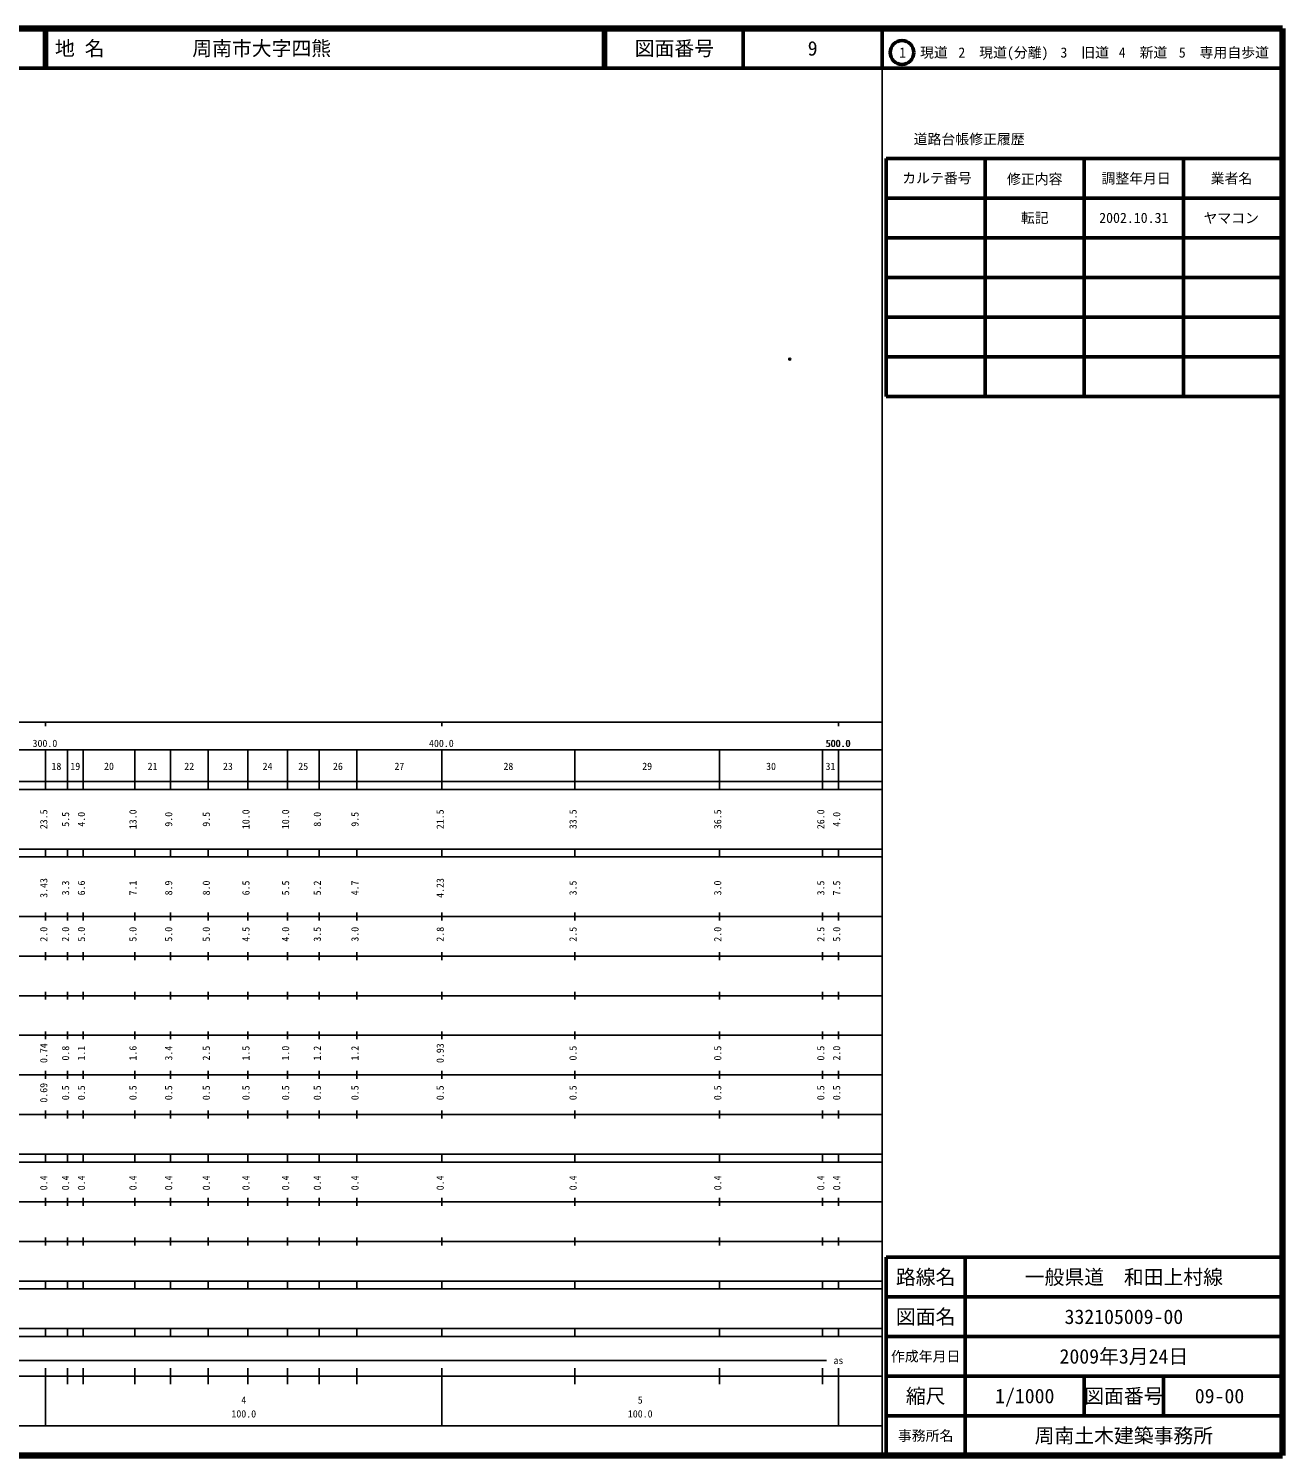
# Model space of a CAD drawing. Units: millimetres on the paper. Extents: x 40 to 680, y 20 to 380.
# Drawn here: x 363.7 to 680, y 20 to 380 of the extents above; entities that cross this region are included whole.
import ezdxf
from ezdxf.enums import TextEntityAlignment as Align

# ---------------------------------------------------------------- set-up
doc = ezdxf.new("R2010")
doc.units = ezdxf.units.MM
doc.header["$PDMODE"] = 32
doc.header["$PDSIZE"] = 0.5
doc.layers.add('M-OTRS', color=6, linetype='Continuous')
doc.layers.add('M-TTL-TXT', color=7, linetype='Continuous')
for name, color, linetype, lineweight in [('M-TTL', 2, 'Continuous', 140), ('M-TTL-BAND', 7, 'Continuous', 25), ('M-TTL-FRAM', 2, 'Continuous', 50), ('M-TTL-LINE', 7, 'Continuous', 50)]:
    doc.layers.add(name, color=color, linetype=linetype, lineweight=lineweight)
doc.styles.add('ＭＳ ゴシック', font='')
doc.styles.get('ＭＳ ゴシック').set_extended_font_data('MS Gothic')

msp = doc.modelspace()

# ---------------------------------------------------------------- linework, layer by layer
at = {"layer": 'M-OTRS'}
msp.add_point((555.702, 296.611), dxfattribs=at)
at = {"layer": 'M-TTL'}
for p, q in [((680, 380), (40, 380)), ((680, 20), (680, 380)), ((40, 20), (680, 20))]:
    msp.add_line(p, q, dxfattribs=at)
at = {"layer": 'M-TTL-BAND'}
for p, q in [((579, 20), (579, 370)), ((40, 205), (579, 205)), ((368, 205), (368, 204)), ((468, 205), (468, 204)), ((568, 205), (568, 204)), ((68, 198), (579, 198)), ((368, 188), (368, 198)), ((373.5, 188), (373.5, 198)), ((377.5, 188), (377.5, 198)), ((390.5, 188), (390.5, 198)), ((399.5, 188), (399.5, 198)), ((409, 188), (409, 198)), ((419, 188), (419, 198)), ((429, 188), (429, 198)), ((437, 188), (437, 198)), ((446.5, 188), (446.5, 198)), ((468, 188), (468, 198)), ((501.5, 188), (501.5, 198)), ((538, 188), (538, 198)), ((564, 188), (564, 198)), ((568, 188), (568, 198)), ((40, 190), (579, 190)), ((40, 188), (579, 188)), ((40, 173), (579, 173)), ((368, 171), (368, 173)), ((373.5, 171), (373.5, 173)), ((377.5, 171), (377.5, 173)), ((390.5, 171), (390.5, 173)), ((399.5, 171), (399.5, 173)), ((409, 171), (409, 173)), ((419, 171), (419, 173)), ((429, 171), (429, 173)), ((437, 171), (437, 173)), ((446.5, 171), (446.5, 173)), ((468, 171), (468, 173)), ((501.5, 171), (501.5, 173)), ((538, 171), (538, 173)), ((564, 171), (564, 173)), ((568, 171), (568, 173)), ((40, 171), (579, 171)), ((40, 156), (579, 156)), ((368, 155), (368, 157)), ((373.5, 155), (373.5, 157)), ((377.5, 155), (377.5, 157)), ((390.5, 155), (390.5, 157)), ((399.5, 155), (399.5, 157)), ((409, 155), (409, 157)), ((419, 155), (419, 157)), ((429, 155), (429, 157)), ((437, 155), (437, 157)), ((446.5, 155), (446.5, 157)), ((468, 155), (468, 157)), ((501.5, 155), (501.5, 157)), ((538, 155), (538, 157)), ((564, 155), (564, 157)), ((568, 155), (568, 157)), ((46, 146), (579, 146)), ((368, 145), (368, 147)), ((373.5, 145), (373.5, 147)), ((377.5, 145), (377.5, 147)), ((390.5, 145), (390.5, 147)), ((399.5, 145), (399.5, 147)), ((409, 145), (409, 147)), ((419, 145), (419, 147)), ((429, 145), (429, 147)), ((437, 145), (437, 147)), ((446.5, 145), (446.5, 147)), ((468, 145), (468, 147)), ((501.5, 145), (501.5, 147)), ((538, 145), (538, 147)), ((564, 145), (564, 147)), ((568, 145), (568, 147)), ((368, 135), (368, 137)), ((373.5, 135), (373.5, 137)), ((377.5, 135), (377.5, 137)), ((390.5, 135), (390.5, 137)), ((399.5, 135), (399.5, 137)), ((409, 135), (409, 137)), ((419, 135), (419, 137)), ((429, 135), (429, 137)), ((437, 135), (437, 137)), ((446.5, 135), (446.5, 137)), ((468, 135), (468, 137)), ((501.5, 135), (501.5, 137)), ((538, 135), (538, 137)), ((564, 135), (564, 137)), ((568, 135), (568, 137)), ((52, 136), (579, 136)), ((46, 126), (579, 126)), ((368, 125), (368, 127)), ((373.5, 125), (373.5, 127)), ((377.5, 125), (377.5, 127)), ((390.5, 125), (390.5, 127)), ((399.5, 125), (399.5, 127)), ((409, 125), (409, 127)), ((419, 125), (419, 127)), ((429, 125), (429, 127)), ((437, 125), (437, 127)), ((446.5, 125), (446.5, 127)), ((468, 125), (468, 127)), ((501.5, 125), (501.5, 127)), ((538, 125), (538, 127)), ((564, 125), (564, 127)), ((568, 125), (568, 127)), ((52, 116), (579, 116)), ((368, 115), (368, 117)), ((373.5, 115), (373.5, 117)), ((377.5, 115), (377.5, 117)), ((390.5, 115), (390.5, 117)), ((399.5, 115), (399.5, 117)), ((409, 115), (409, 117)), ((419, 115), (419, 117)), ((429, 115), (429, 117)), ((437, 115), (437, 117)), ((446.5, 115), (446.5, 117)), ((468, 115), (468, 117)), ((501.5, 115), (501.5, 117)), ((538, 115), (538, 117)), ((564, 115), (564, 117)), ((568, 115), (568, 117)), ((46, 106), (579, 106)), ((368, 105), (368, 107)), ((373.5, 105), (373.5, 107)), ((377.5, 105), (377.5, 107)), ((390.5, 105), (390.5, 107)), ((399.5, 105), (399.5, 107)), ((409, 105), (409, 107)), ((419, 105), (419, 107)), ((429, 105), (429, 107)), ((437, 105), (437, 107)), ((446.5, 105), (446.5, 107)), ((468, 105), (468, 107)), ((501.5, 105), (501.5, 107)), ((538, 105), (538, 107)), ((564, 105), (564, 107)), ((568, 105), (568, 107)), ((40, 96), (579, 96)), ((40, 94), (579, 94)), ((368, 94), (368, 96)), ((373.5, 94), (373.5, 96)), ((377.5, 94), (377.5, 96)), ((390.5, 94), (390.5, 96)), ((399.5, 94), (399.5, 96)), ((409, 94), (409, 96)), ((419, 94), (419, 96)), ((429, 94), (429, 96)), ((437, 94), (437, 96)), ((446.5, 94), (446.5, 96)), ((468, 94), (468, 96)), ((501.5, 94), (501.5, 96)), ((538, 94), (538, 96)), ((564, 94), (564, 96)), ((568, 94), (568, 96)), ((49, 84), (579, 84)), ((368, 83), (368, 85)), ((373.5, 83), (373.5, 85)), ((377.5, 83), (377.5, 85)), ((390.5, 83), (390.5, 85)), ((399.5, 83), (399.5, 85)), ((409, 83), (409, 85)), ((419, 83), (419, 85)), ((429, 83), (429, 85)), ((437, 83), (437, 85)), ((446.5, 83), (446.5, 85)), ((468, 83), (468, 85)), ((501.5, 83), (501.5, 85)), ((538, 83), (538, 85)), ((564, 83), (564, 85)), ((568, 83), (568, 85)), ((40, 74), (579, 74)), ((368, 73), (368, 75)), ((373.5, 73), (373.5, 75)), ((377.5, 73), (377.5, 75)), ((390.5, 73), (390.5, 75)), ((399.5, 73), (399.5, 75)), ((409, 73), (409, 75)), ((419, 73), (419, 75)), ((429, 73), (429, 75)), ((437, 73), (437, 75)), ((446.5, 73), (446.5, 75)), ((468, 73), (468, 75)), ((501.5, 73), (501.5, 75)), ((538, 73), (538, 75)), ((564, 73), (564, 75)), ((568, 73), (568, 75)), ((40, 64), (579, 64)), ((40, 62), (579, 62)), ((368, 62), (368, 64)), ((373.5, 62), (373.5, 64)), ((377.5, 62), (377.5, 64)), ((390.5, 62), (390.5, 64)), ((399.5, 62), (399.5, 64)), ((409, 62), (409, 64)), ((419, 62), (419, 64)), ((429, 62), (429, 64)), ((437, 62), (437, 64)), ((446.5, 62), (446.5, 64)), ((468, 62), (468, 64)), ((501.5, 62), (501.5, 64)), ((538, 62), (538, 64)), ((564, 62), (564, 64)), ((568, 62), (568, 64)), ((40, 52), (579, 52)), ((368, 50), (368, 52)), ((373.5, 50), (373.5, 52)), ((377.5, 50), (377.5, 52)), ((390.5, 50), (390.5, 52)), ((399.5, 50), (399.5, 52)), ((409, 50), (409, 52)), ((419, 50), (419, 52)), ((429, 50), (429, 52)), ((437, 50), (437, 52)), ((446.5, 50), (446.5, 52)), ((468, 50), (468, 52)), ((501.5, 50), (501.5, 52)), ((538, 50), (538, 52)), ((564, 50), (564, 52)), ((568, 50), (568, 52)), ((40, 50), (579, 50)), ((71, 44), (565, 44)), ((40, 40), (579, 40)), ((368, 27.5), (368, 42)), ((373.5, 38), (373.5, 42)), ((377.5, 38), (377.5, 42)), ((390.5, 38), (390.5, 42)), ((399.5, 38), (399.5, 42)), ((409, 38), (409, 42)), ((419, 38), (419, 42)), ((429, 38), (429, 42)), ((437, 38), (437, 42)), ((446.5, 38), (446.5, 42)), ((468, 27.5), (468, 42)), ((501.5, 38), (501.5, 42)), ((538, 38), (538, 42)), ((564, 38), (564, 42)), ((568, 27.5), (568, 42)), ((68, 27.5), (579, 27.5))]:
    msp.add_line(p, q, dxfattribs=at)
at = {"layer": 'M-TTL-FRAM'}
for p, q in [((580, 347.197), (580, 287.197)), ((580, 347.197), (680, 347.197)), ((580, 287.197), (680, 287.197)), ((680, 70), (580, 70)), ((580, 70), (580, 20))]:
    msp.add_line(p, q, dxfattribs=at)
at = {"layer": 'M-TTL-LINE'}
for p, q in [((367.75, 380), (367.75, 370)), ((368.25, 380), (368.25, 370)), ((508.747, 380), (508.747, 370)), ((509.247, 380), (509.247, 370)), ((543.997, 380), (543.997, 370)), ((579, 380), (579, 370)), ((40, 370), (680, 370)), ((605, 347.197), (605, 287.197)), ((630, 347.197), (630, 287.197)), ((655, 347.197), (655, 287.197)), ((580, 337.197), (680, 337.197)), ((580, 327.197), (680, 327.197)), ((580, 317.197), (680, 317.197)), ((580, 307.197), (680, 307.197)), ((580, 297.197), (680, 297.197)), ((600, 70), (600, 20)), ((680, 60), (580, 60)), ((680, 50), (580, 50)), ((680, 40), (580, 40)), ((630, 40), (630, 30)), ((650, 40), (650, 30)), ((680, 30), (580, 30))]:
    msp.add_line(p, q, dxfattribs=at)
msp.add_circle((584.031, 373.958), 3, dxfattribs=at)

# ---------------------------------------------------------------- texts
at = {"layer": 'M-TTL-BAND', "style": 'ＭＳ ゴシック'}
for s, p in [('300.0', (367.844, 198.195)), ('400.0', (467.844, 198.195)), ('500.0', (567.844, 198.195)), ('500.0', (568, 198.195)), ('18', (370.75, 192.405)), ('19', (375.5, 192.405)), ('20', (384, 192.405)), ('21', (395, 192.405)), ('22', (404.25, 192.405)), ('23', (414, 192.405)), ('24', (424, 192.405)), ('25', (433, 192.405)), ('26', (441.75, 192.405)), ('27', (457.25, 192.405)), ('28', (484.75, 192.405)), ('29', (519.75, 192.405)), ('30', (551, 192.405)), ('31', (566, 192.405)), ('as', (568, 42.5)), ('4', (418, 32.523)), ('5', (518, 32.523)), ('100.0', (418, 29.033)), ('100.0', (518, 29.033))]:
    msp.add_text(s, height=1.833, dxfattribs=at).set_placement(p, align=Align.BOTTOM_CENTER)
for s, p in [('23.5', (369, 180.5)), ('5.5', (374.5, 180.5)), ('4.0', (378.5, 180.5)), ('13.0', (391.5, 180.5)), ('9.0', (400.5, 180.5)), ('9.5', (410, 180.5)), ('10.0', (420, 180.5)), ('10.0', (430, 180.5)), ('8.0', (438, 180.5)), ('9.5', (447.5, 180.5)), ('21.5', (469, 180.5)), ('33.5', (502.5, 180.5)), ('36.5', (539, 180.5)), ('26.0', (565, 180.5)), ('4.0', (569, 180.5)), ('3.43', (369, 163.174)), ('3.3', (374.5, 163.174)), ('6.6', (378.5, 163.174)), ('7.1', (391.5, 163.174)), ('8.9', (400.5, 163.174)), ('8.0', (410, 163.174)), ('6.5', (420, 163.174)), ('5.5', (430, 163.174)), ('5.2', (438, 163.174)), ('4.7', (447.5, 163.174)), ('4.23', (469, 163.174)), ('3.5', (502.5, 163.174)), ('3.0', (539, 163.174)), ('3.5', (565, 163.174)), ('7.5', (569, 163.174)), ('2.0', (369, 151.5)), ('2.0', (374.5, 151.5)), ('5.0', (378.5, 151.5)), ('5.0', (391.5, 151.5)), ('5.0', (400.5, 151.5)), ('5.0', (410, 151.5)), ('4.5', (420, 151.5)), ('4.0', (430, 151.5)), ('3.5', (438, 151.5)), ('3.0', (447.5, 151.5)), ('2.8', (469, 151.5)), ('2.5', (502.5, 151.5)), ('2.0', (539, 151.5)), ('2.5', (565, 151.5)), ('5.0', (569, 151.5)), ('0.74', (369, 121.5)), ('0.8', (374.5, 121.5)), ('1.1', (378.5, 121.5)), ('1.6', (391.5, 121.5)), ('3.4', (400.5, 121.5)), ('2.5', (410, 121.5)), ('1.5', (420, 121.5)), ('1.0', (430, 121.5)), ('1.2', (438, 121.5)), ('1.2', (447.5, 121.5)), ('0.93', (469, 121.5)), ('0.5', (502.5, 121.5)), ('0.5', (539, 121.5)), ('0.5', (565, 121.5)), ('2.0', (569, 121.5)), ('0.69', (369, 111.5)), ('0.5', (374.5, 111.5)), ('0.5', (378.5, 111.5)), ('0.5', (391.5, 111.5)), ('0.5', (400.5, 111.5)), ('0.5', (410, 111.5)), ('0.5', (420, 111.5)), ('0.5', (430, 111.5)), ('0.5', (438, 111.5)), ('0.5', (447.5, 111.5)), ('0.5', (469, 111.5)), ('0.5', (502.5, 111.5)), ('0.5', (539, 111.5)), ('0.5', (565, 111.5)), ('0.5', (569, 111.5)), ('0.4', (369, 88.764)), ('0.4', (374.5, 88.764)), ('0.4', (378.5, 88.764)), ('0.4', (391.5, 88.764)), ('0.4', (400.5, 88.764)), ('0.4', (410, 88.764)), ('0.4', (420, 88.764)), ('0.4', (430, 88.764)), ('0.4', (438, 88.764)), ('0.4', (447.5, 88.764)), ('0.4', (469, 88.764)), ('0.4', (502.5, 88.764)), ('0.4', (539, 88.764)), ('0.4', (565, 88.764)), ('0.4', (569, 88.764))]:
    msp.add_text(s, height=1.833, rotation=90, dxfattribs=at).set_placement(p, align=Align.BOTTOM_CENTER)
at = {"layer": 'M-TTL-TXT', "style": 'ＭＳ ゴシック'}
for s, p in [('地 名', (370.38, 375)), ('周南市大字四熊', (405.024, 375))]:
    msp.add_text(s, height=3.666, dxfattribs=at).set_placement(p, align=Align.MIDDLE_LEFT)
for s, height, p in [('図面番号', 3.666, (526.622, 375)), ('9', 3.666, (561.497, 375)), ('1\u3000現道', 2.566, (589.448, 373.958)), ('2\u3000現道(分離)', 2.566, (609.619, 373.958)), ('3\u3000旧道', 2.566, (630.121, 373.958)), ('4\u3000新道', 2.566, (644.824, 373.958)), ('5\u3000専用自歩道', 2.566, (665.228, 373.958)), ('道路台帳修正履歴', 2.566, (600.968, 352.113)), ('カルテ番号', 2.566, (592.839, 342.277)), ('修正内容', 2.566, (617.509, 342.023)), ('調整年月日', 2.566, (643.089, 342.197)), ('業者名', 2.566, (667.134, 342.197)), ('転記', 2.566, (617.5, 332.245)), ('2002.10.31', 2.566, (642.5, 332.245)), ('ヤマコン', 2.566, (667.077, 332.189)), ('路線名', 3.666, (590, 65)), ('路線名', 3.666, (590, 65)), ('一般県道\u3000和田上村線', 3.666, (640, 65)), ('図面名', 3.666, (590, 55)), ('図面名', 3.666, (590, 55)), ('332105009-00', 3.666, (640, 55)), ('2009年3月24日', 3.666, (640, 45)), ('作成年月日', 2.566, (590, 45)), ('作成年月日', 2.566, (590, 45)), ('縮尺', 3.666, (590, 35)), ('縮尺', 3.666, (590, 35)), ('1/1000', 3.666, (615, 35)), ('図面番号', 3.666, (640, 35)), ('図面番号', 3.666, (640, 35)), ('09-00', 3.666, (664.125, 35)), ('事務所名', 2.566, (590, 25)), ('事務所名', 2.566, (590, 25)), ('周南土木建築事務所', 3.666, (640, 25))]:
    msp.add_text(s, height=height, dxfattribs=at).set_placement(p, align=Align.MIDDLE_CENTER)

doc.saveas('drawing.dxf')
